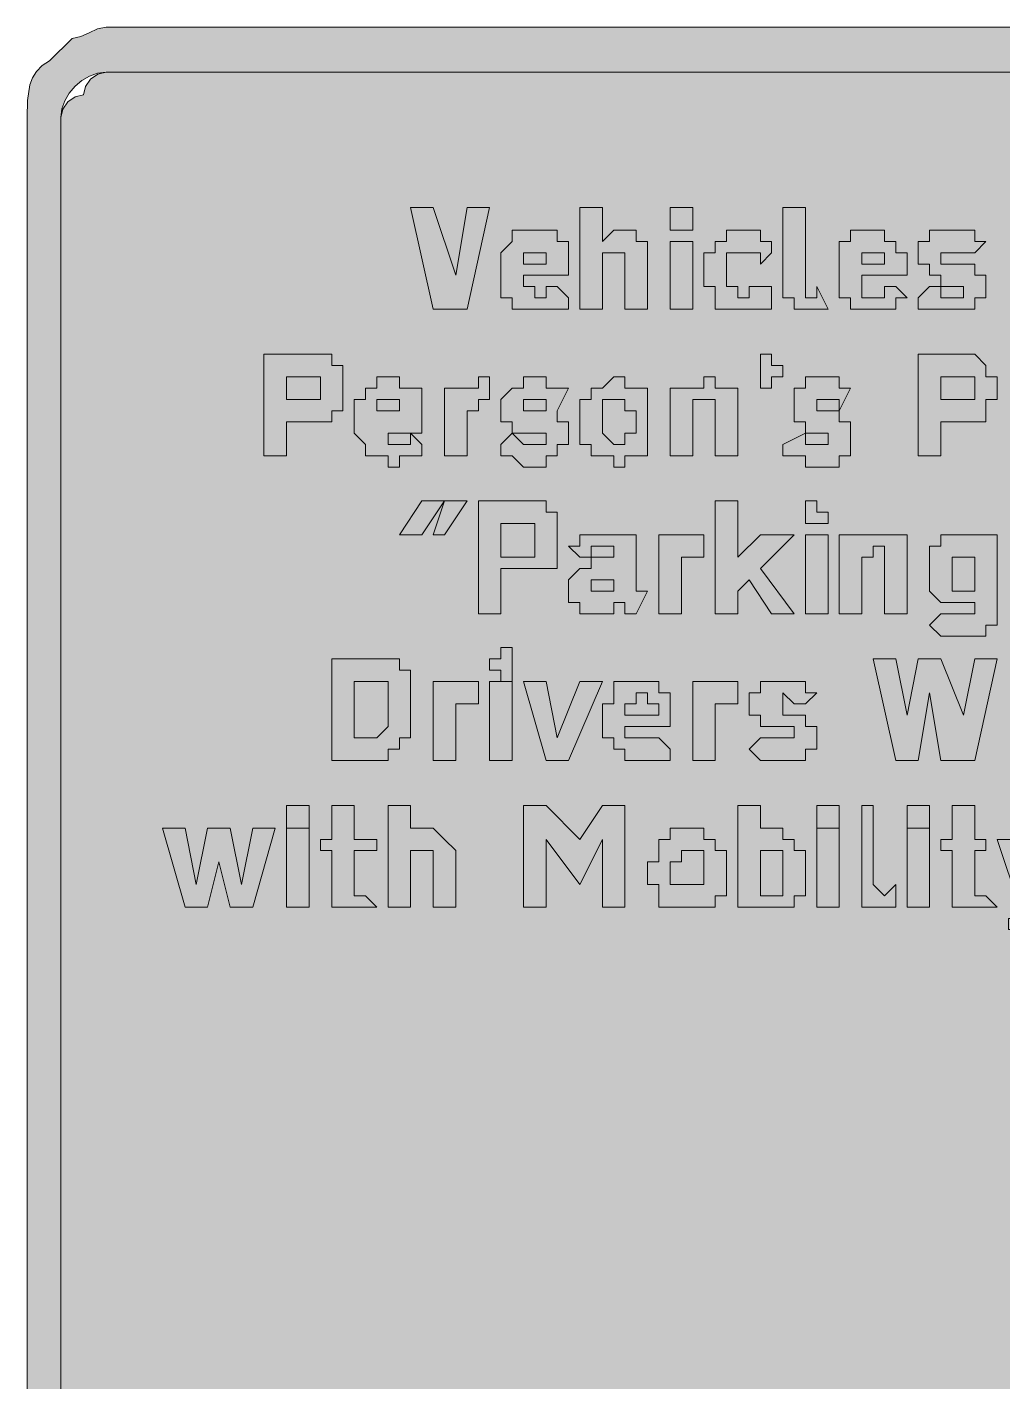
# Model space of a CAD drawing. Header units: metres. Extents: x 123 to 445, y 9 to 260.
# Drawn here: x 122.5 to 226.3, y 116.1 to 260.2 of the extents above; entities that cross this region are included whole.
import ezdxf

# ---------------------------------------------------------------- set-up
doc = ezdxf.new("R2010")
doc.units = ezdxf.units.M
doc.layers.add('FILL_BLACK_000000', color=7, linetype='Continuous', true_color=0x000000)
doc.layers.add('FILL_WHITE_FFFFFF', color=7, linetype='Continuous', true_color=0xffffff)

msp = doc.modelspace()

# ---------------------------------------------------------------- hatches: boundary and pattern name
at = {"layer": 'FILL_BLACK_000000', "true_color": 0x000000}
h = msp.add_hatch(color=7, dxfattribs=at)
h.dxf.hatch_style = 1
h.paths.add_polyline_path([(436.65, 259.97), (437.55, 259.56), (438.45, 259.15), (439.35, 258.96), (440.25, 258.75), (441.15, 258.21), (442.95, 256.56), (445.35, 254.16), (445.35, 250.56), (445.35, 18.96), (445.31, 17.16), (445.05, 15.36), (444.76, 14.46), (444.34, 13.56), (443.74, 12.66), (442.95, 11.76), (442.05, 11.57), (441.15, 11.16), (440.25, 10.75), (439.35, 10.56), (438.45, 9.87), (437.55, 9.51), (436.65, 9.38), (435.75, 9.36), (130.95, 9.36), (129.17, 9.57), (127.5, 10.11), (126.06, 10.88), (124.95, 11.76), (123.3, 13.56), (122.76, 14.46), (122.55, 15.36), (122.55, 18.96), (122.55, 250.56), (122.59, 252.34), (122.85, 254.01), (123.14, 254.77), (123.56, 255.45), (124.16, 256.06), (124.95, 256.56), (127.35, 258.96), (128.25, 259.15), (129.15, 259.56), (130.05, 259.97), (130.95, 260.16), (435.75, 260.16), (436.65, 259.97)])
h.paths.add_polyline_path([(129.19, 254.95), (128.38, 254.47), (127.65, 253.86), (127.04, 253.13), (126.56, 252.32), (126.26, 251.46), (126.15, 250.56), (126.15, 18.96), (126.36, 18.06), (126.9, 17.16), (128.55, 15.36), (128.6, 14.96), (128.76, 14.67), (129.3, 14.31), (130.07, 14.18), (130.95, 14.16), (435.75, 14.16), (436.65, 14.18), (437.55, 14.31), (438.45, 14.67), (439.35, 15.36), (440.04, 16.26), (440.4, 17.16), (440.53, 18.06), (440.55, 18.96), (440.55, 250.56), (440.55, 251.76), (440.53, 252.45), (440.4, 252.81), (440.04, 252.94), (439.35, 252.96), (437.55, 254.61), (436.65, 255.15), (435.75, 255.36), (130.95, 255.36), (130.05, 255.25), (129.19, 254.95)], flags=16)
h = msp.add_hatch(color=7, dxfattribs=at)
h.dxf.hatch_style = 1
h.paths.add_polyline_path([(168.15, 230.16), (165.75, 230.16), (163.35, 240.96), (165.75, 240.96), (168.15, 233.76), (169.35, 240.96), (171.75, 240.96), (169.35, 230.16), (168.15, 230.16)])
h = msp.add_hatch(color=7, dxfattribs=at)
h.dxf.hatch_style = 1
h.paths.add_polyline_path([(184.95, 238.56), (186.15, 238.56), (187.35, 238.56), (187.35, 237.36), (188.55, 237.36), (188.55, 236.16), (188.55, 234.96), (188.55, 230.16), (186.15, 230.16), (186.15, 234.96), (186.15, 236.16), (184.95, 236.16), (183.75, 236.16), (183.75, 234.96), (183.75, 230.16), (181.35, 230.16), (181.35, 240.96), (183.75, 240.96), (183.75, 237.36), (184.95, 238.56)])
h = msp.add_hatch(color=7, dxfattribs=at)
h.dxf.hatch_style = 1
h.paths.add_polyline_path([(190.95, 238.56), (190.95, 239.76), (190.95, 240.96), (192.15, 240.96), (193.35, 240.96), (193.35, 239.76), (193.35, 238.56), (192.15, 238.56), (190.95, 238.56)])
h = msp.add_hatch(color=7, dxfattribs=at)
h.dxf.hatch_style = 1
h.paths.add_polyline_path([(205.35, 232.56), (205.35, 231.36), (206.55, 231.36), (206.55, 232.56), (207.75, 230.16), (206.55, 230.16), (205.35, 230.16), (204.15, 230.16), (204.15, 231.36), (202.95, 231.36), (202.95, 240.96), (205.35, 240.96), (205.35, 232.56)])
h = msp.add_hatch(color=7, dxfattribs=at)
h.dxf.hatch_style = 1
h.paths.add_polyline_path([(175.35, 232.56), (176.55, 232.56), (176.55, 231.36), (177.75, 231.36), (177.75, 232.56), (178.95, 232.56), (180.15, 231.36), (180.15, 230.16), (178.95, 230.16), (177.75, 230.16), (176.55, 230.16), (175.35, 230.16), (174.15, 230.16), (174.15, 231.36), (172.95, 231.36), (172.95, 232.56), (172.95, 233.76), (172.95, 234.96), (172.95, 236.16), (174.15, 237.36), (174.15, 238.56), (175.35, 238.56), (176.55, 238.56), (177.75, 238.56), (178.95, 238.56), (178.95, 237.36), (180.15, 237.36), (180.15, 236.16), (180.15, 234.96), (180.15, 233.76), (175.35, 233.76), (175.35, 232.56)])
h.paths.add_polyline_path([(177.75, 236.16), (176.55, 236.16), (175.35, 236.16), (175.35, 234.96), (177.75, 234.96), (177.75, 236.16)], flags=16)
h = msp.add_hatch(color=7, dxfattribs=at)
h.dxf.hatch_style = 1
h.paths.add_polyline_path([(199.35, 238.56), (200.55, 238.56), (200.55, 237.36), (201.75, 237.36), (201.75, 236.16), (200.55, 234.96), (200.55, 236.16), (199.35, 236.16), (198.15, 236.16), (196.95, 236.16), (196.95, 234.96), (196.95, 233.76), (196.95, 232.56), (198.15, 232.56), (198.15, 231.36), (199.35, 231.36), (199.35, 232.56), (200.55, 232.56), (201.75, 232.56), (201.75, 231.36), (201.75, 230.16), (200.55, 230.16), (199.35, 230.16), (198.15, 230.16), (196.95, 230.16), (195.75, 230.16), (195.75, 231.36), (195.75, 232.56), (194.55, 232.56), (194.55, 233.76), (194.55, 234.96), (194.55, 236.16), (195.75, 236.16), (195.75, 237.36), (196.95, 237.36), (196.95, 238.56), (198.15, 238.56), (199.35, 238.56)])
h = msp.add_hatch(color=7, dxfattribs=at)
h.dxf.hatch_style = 1
h.paths.add_polyline_path([(211.35, 232.56), (211.35, 231.36), (212.55, 231.36), (213.75, 231.36), (213.75, 232.56), (214.95, 232.56), (216.15, 231.36), (214.95, 231.36), (214.95, 230.16), (213.75, 230.16), (212.55, 230.16), (211.35, 230.16), (210.15, 230.16), (210.15, 231.36), (208.95, 231.36), (208.95, 232.56), (208.95, 233.76), (208.95, 234.96), (208.95, 236.16), (208.95, 237.36), (210.15, 237.36), (210.15, 238.56), (211.35, 238.56), (212.55, 238.56), (213.75, 238.56), (213.75, 237.36), (214.95, 237.36), (214.95, 236.16), (216.15, 236.16), (216.15, 234.96), (216.15, 233.76), (211.35, 233.76), (211.35, 232.56)])
h.paths.add_polyline_path([(213.75, 236.16), (212.55, 236.16), (211.35, 236.16), (211.35, 234.96), (213.75, 234.96), (213.75, 236.16)], flags=16)
h = msp.add_hatch(color=7, dxfattribs=at)
h.dxf.hatch_style = 1
h.paths.add_polyline_path([(218.55, 233.76), (218.55, 234.96), (217.35, 234.96), (217.35, 236.16), (217.35, 237.36), (218.55, 237.36), (218.55, 238.56), (219.75, 238.56), (220.95, 238.56), (222.15, 238.56), (223.35, 238.56), (223.35, 237.36), (224.55, 237.36), (223.35, 236.16), (222.15, 236.16), (220.95, 236.16), (219.75, 236.16), (219.75, 234.96), (220.95, 234.96), (222.15, 234.96), (223.35, 234.96), (223.35, 233.76), (224.55, 233.76), (224.55, 232.56), (224.55, 231.36), (223.35, 231.36), (223.35, 230.16), (222.15, 230.16), (220.95, 230.16), (219.75, 230.16), (218.55, 230.16), (217.35, 230.16), (217.35, 231.36), (218.55, 232.56), (219.75, 232.56), (219.75, 233.76), (218.55, 233.76)])
h.paths.add_polyline_path([(219.75, 231.36), (220.95, 231.36), (222.15, 231.36), (222.15, 232.56), (220.95, 232.56), (219.75, 232.56), (219.75, 231.36)], flags=16)
h = msp.add_hatch(color=7, dxfattribs=at)
h.dxf.hatch_style = 1
h.paths.add_polyline_path([(190.95, 230.16), (190.95, 237.36), (193.35, 237.36), (193.35, 230.16), (190.95, 230.16)])
h = msp.add_hatch(color=7, dxfattribs=at)
h.dxf.hatch_style = 1
h.paths.add_polyline_path([(147.75, 214.56), (147.75, 225.36), (153.75, 225.36), (154.95, 225.36), (154.95, 224.16), (156.15, 224.16), (156.15, 222.96), (156.15, 221.76), (156.15, 220.56), (156.15, 219.36), (154.95, 219.36), (154.95, 218.16), (153.75, 218.16), (150.15, 218.16), (150.15, 214.56), (147.75, 214.56)])
h.paths.add_polyline_path([(153.75, 220.56), (153.75, 221.76), (153.75, 222.96), (152.55, 222.96), (150.15, 222.96), (150.15, 220.56), (152.55, 220.56), (153.75, 220.56)], flags=16)
h = msp.add_hatch(color=7, dxfattribs=at)
h.dxf.hatch_style = 1
h.paths.add_polyline_path([(200.55, 222.96), (200.55, 224.16), (200.55, 225.36), (201.75, 225.36), (201.75, 224.16), (202.95, 224.16), (202.95, 222.96), (201.75, 222.96), (201.75, 221.76), (200.55, 221.76), (200.55, 222.96)])
h = msp.add_hatch(color=7, dxfattribs=at)
h.dxf.hatch_style = 1
h.paths.add_polyline_path([(217.35, 214.56), (217.35, 225.36), (222.15, 225.36), (223.35, 225.36), (224.55, 224.16), (224.55, 222.96), (225.75, 222.96), (225.75, 221.76), (225.75, 220.56), (224.55, 220.56), (224.55, 219.36), (224.55, 218.16), (223.35, 218.16), (222.15, 218.16), (219.75, 218.16), (219.75, 214.56), (217.35, 214.56)])
h.paths.add_polyline_path([(223.35, 220.56), (223.35, 221.76), (223.35, 222.96), (222.15, 222.96), (219.75, 222.96), (219.75, 220.56), (222.15, 220.56), (223.35, 220.56)], flags=16)
h = msp.add_hatch(color=7, dxfattribs=at)
h.dxf.hatch_style = 1
h.paths.add_polyline_path([(163.35, 214.56), (162.15, 214.56), (162.15, 213.36), (160.95, 213.36), (160.95, 214.56), (159.75, 214.56), (158.55, 214.56), (158.55, 215.76), (157.35, 216.96), (157.35, 218.16), (157.35, 219.36), (157.35, 220.56), (158.55, 220.56), (158.55, 221.76), (159.75, 221.76), (159.75, 222.96), (160.95, 222.96), (162.15, 222.96), (162.15, 221.76), (163.35, 221.76), (164.55, 221.76), (164.55, 220.56), (164.55, 219.36), (164.55, 218.16), (164.55, 216.96), (163.35, 216.96), (164.55, 215.76), (164.55, 214.56), (163.35, 214.56)])
h.paths.add_polyline_path([(160.95, 216.96), (160.95, 215.76), (162.15, 215.76), (163.35, 215.76), (163.35, 216.96), (160.95, 216.96)], flags=16)
h.paths.add_polyline_path([(162.15, 219.36), (162.15, 220.56), (160.95, 220.56), (159.75, 220.56), (159.75, 219.36), (162.15, 219.36)], flags=16)
h = msp.add_hatch(color=7, dxfattribs=at)
h.dxf.hatch_style = 1
h.paths.add_polyline_path([(166.95, 221.76), (169.35, 221.76), (170.55, 221.76), (170.55, 222.96), (171.75, 222.96), (171.75, 220.56), (170.55, 220.56), (170.55, 219.36), (169.35, 219.36), (169.35, 214.56), (166.95, 214.56), (166.95, 221.76)])
h = msp.add_hatch(color=7, dxfattribs=at)
h.dxf.hatch_style = 1
h.paths.add_polyline_path([(180.15, 218.16), (180.15, 216.96), (180.15, 215.76), (178.95, 215.76), (178.95, 214.56), (177.75, 214.56), (177.75, 213.36), (176.55, 213.36), (175.35, 213.36), (174.15, 214.56), (172.95, 214.56), (172.95, 215.76), (174.15, 216.96), (174.15, 218.16), (172.95, 218.16), (172.95, 219.36), (172.95, 220.56), (174.15, 221.76), (175.35, 221.76), (175.35, 222.96), (176.55, 222.96), (177.75, 222.96), (177.75, 221.76), (178.95, 221.76), (180.15, 221.76), (178.95, 219.36), (178.95, 218.16), (180.15, 218.16)])
h.paths.add_polyline_path([(175.35, 215.76), (176.55, 215.76), (177.75, 215.76), (177.75, 216.96), (176.55, 216.96), (175.35, 216.96), (174.15, 216.96), (175.35, 215.76)], flags=16)
h.paths.add_polyline_path([(176.55, 220.56), (175.35, 220.56), (175.35, 219.36), (176.55, 219.36), (177.75, 219.36), (177.75, 220.56), (176.55, 220.56)], flags=16)
h = msp.add_hatch(color=7, dxfattribs=at)
h.dxf.hatch_style = 1
h.paths.add_polyline_path([(188.55, 215.76), (188.55, 214.56), (187.35, 214.56), (186.15, 214.56), (186.15, 213.36), (184.95, 213.36), (184.95, 214.56), (183.75, 214.56), (182.55, 214.56), (182.55, 215.76), (181.35, 215.76), (181.35, 216.96), (181.35, 218.16), (181.35, 219.36), (181.35, 220.56), (182.55, 220.56), (182.55, 221.76), (183.75, 221.76), (184.95, 222.96), (186.15, 222.96), (186.15, 221.76), (187.35, 221.76), (188.55, 221.76), (188.55, 220.56), (188.55, 219.36), (188.55, 218.16), (188.55, 216.96), (188.55, 215.76)])
h.paths.add_polyline_path([(186.15, 219.36), (186.15, 220.56), (184.95, 220.56), (183.75, 220.56), (183.75, 219.36), (183.75, 218.16), (183.75, 216.96), (184.95, 215.76), (186.15, 215.76), (186.15, 216.96), (187.35, 216.96), (187.35, 218.16), (187.35, 219.36), (186.15, 219.36)], flags=16)
h = msp.add_hatch(color=7, dxfattribs=at)
h.dxf.hatch_style = 1
h.paths.add_polyline_path([(195.75, 214.56), (195.75, 219.36), (195.75, 220.56), (194.55, 220.56), (193.35, 220.56), (193.35, 219.36), (193.35, 214.56), (190.95, 214.56), (190.95, 221.76), (193.35, 221.76), (194.55, 221.76), (194.55, 222.96), (195.75, 222.96), (195.75, 221.76), (196.95, 221.76), (198.15, 221.76), (198.15, 220.56), (198.15, 219.36), (198.15, 214.56), (195.75, 214.56)])
h = msp.add_hatch(color=7, dxfattribs=at)
h.dxf.hatch_style = 1
h.paths.add_polyline_path([(210.15, 218.16), (210.15, 216.96), (210.15, 215.76), (210.15, 214.56), (208.95, 214.56), (208.95, 213.36), (207.75, 213.36), (206.55, 213.36), (205.35, 213.36), (205.35, 214.56), (204.15, 214.56), (202.95, 214.56), (202.95, 215.76), (205.35, 216.96), (205.35, 218.16), (204.15, 218.16), (204.15, 219.36), (204.15, 220.56), (204.15, 221.76), (205.35, 221.76), (205.35, 222.96), (206.55, 222.96), (207.75, 222.96), (208.95, 222.96), (208.95, 221.76), (210.15, 221.76), (208.95, 219.36), (208.95, 218.16), (210.15, 218.16)])
h.paths.add_polyline_path([(205.35, 215.76), (206.55, 215.76), (207.75, 215.76), (207.75, 216.96), (206.55, 216.96), (205.35, 216.96), (205.35, 215.76)], flags=16)
h.paths.add_polyline_path([(208.95, 220.56), (207.75, 220.56), (206.55, 220.56), (206.55, 219.36), (207.75, 219.36), (208.95, 219.36), (208.95, 220.56)], flags=16)
h = msp.add_hatch(color=7, dxfattribs=at)
h.dxf.hatch_style = 1
h.paths.add_polyline_path([(164.55, 209.76), (166.95, 209.76), (164.55, 206.16), (162.15, 206.16), (164.55, 209.76)])
h = msp.add_hatch(color=7, dxfattribs=at)
h.dxf.hatch_style = 1
h.paths.add_polyline_path([(166.95, 209.76), (169.35, 209.76), (166.95, 206.16), (165.75, 206.16), (166.95, 209.76)])
h = msp.add_hatch(color=7, dxfattribs=at)
h.dxf.hatch_style = 1
h.paths.add_polyline_path([(170.55, 197.76), (170.55, 209.76), (176.55, 209.76), (177.75, 209.76), (177.75, 208.56), (178.95, 208.56), (178.95, 207.36), (178.95, 206.16), (178.95, 204.96), (178.95, 203.76), (178.95, 202.56), (177.75, 202.56), (176.55, 202.56), (172.95, 202.56), (172.95, 197.76), (170.55, 197.76)])
h.paths.add_polyline_path([(176.55, 203.76), (176.55, 204.96), (176.55, 206.16), (176.55, 207.36), (175.35, 207.36), (172.95, 207.36), (172.95, 203.76), (175.35, 203.76), (176.55, 203.76)], flags=16)
h = msp.add_hatch(color=7, dxfattribs=at)
h.dxf.hatch_style = 1
h.paths.add_polyline_path([(195.75, 209.76), (198.15, 209.76), (198.15, 203.76), (200.55, 206.16), (204.15, 206.16), (200.55, 202.56), (204.15, 197.76), (201.75, 197.76), (199.35, 201.36), (198.15, 200.16), (198.15, 197.76), (195.75, 197.76), (195.75, 209.76)])
h = msp.add_hatch(color=7, dxfattribs=at)
h.dxf.hatch_style = 1
h.paths.add_polyline_path([(205.35, 207.36), (205.35, 208.56), (205.35, 209.76), (206.55, 209.76), (206.55, 208.56), (207.75, 208.56), (207.75, 207.36), (206.55, 207.36), (205.35, 207.36)])
h = msp.add_hatch(color=7, dxfattribs=at)
h.dxf.hatch_style = 1
h.paths.add_polyline_path([(181.35, 204.96), (181.35, 206.16), (182.55, 206.16), (183.75, 206.16), (184.95, 206.16), (186.15, 206.16), (187.35, 206.16), (187.35, 204.96), (187.35, 203.76), (187.35, 200.16), (188.55, 200.16), (187.35, 197.76), (186.15, 197.76), (186.15, 198.96), (184.95, 198.96), (184.95, 197.76), (183.75, 197.76), (182.55, 197.76), (181.35, 197.76), (181.35, 198.96), (180.15, 198.96), (180.15, 200.16), (180.15, 201.36), (181.35, 202.56), (182.55, 202.56), (182.55, 203.76), (181.35, 203.76), (180.15, 204.96), (181.35, 204.96)])
h.paths.add_polyline_path([(183.75, 203.76), (184.95, 203.76), (184.95, 204.96), (183.75, 204.96), (182.55, 204.96), (182.55, 203.76), (183.75, 203.76)], flags=16)
h.paths.add_polyline_path([(184.95, 200.16), (184.95, 201.36), (183.75, 201.36), (182.55, 201.36), (182.55, 200.16), (183.75, 200.16), (184.95, 200.16)], flags=16)
h = msp.add_hatch(color=7, dxfattribs=at)
h.dxf.hatch_style = 1
h.paths.add_polyline_path([(194.55, 206.16), (194.55, 203.76), (193.35, 203.76), (192.15, 203.76), (192.15, 202.56), (192.15, 197.76), (189.75, 197.76), (189.75, 206.16), (192.15, 206.16), (193.35, 206.16), (194.55, 206.16)])
h = msp.add_hatch(color=7, dxfattribs=at)
h.dxf.hatch_style = 1
h.paths.add_polyline_path([(205.35, 197.76), (205.35, 206.16), (207.75, 206.16), (207.75, 197.76), (205.35, 197.76)])
h = msp.add_hatch(color=7, dxfattribs=at)
h.dxf.hatch_style = 1
h.paths.add_polyline_path([(213.75, 197.76), (213.75, 202.56), (213.75, 203.76), (213.75, 204.96), (212.55, 204.96), (212.55, 203.76), (211.35, 203.76), (211.35, 202.56), (211.35, 197.76), (208.95, 197.76), (208.95, 206.16), (211.35, 206.16), (212.55, 206.16), (213.75, 206.16), (214.95, 206.16), (216.15, 206.16), (216.15, 204.96), (216.15, 203.76), (216.15, 197.76), (213.75, 197.76)])
h = msp.add_hatch(color=7, dxfattribs=at)
h.dxf.hatch_style = 1
h.paths.add_polyline_path([(224.55, 196.56), (224.55, 195.36), (223.35, 195.36), (222.15, 195.36), (220.95, 195.36), (219.75, 195.36), (218.55, 196.56), (219.75, 197.76), (220.95, 197.76), (222.15, 197.76), (223.35, 197.76), (223.35, 198.96), (222.15, 198.96), (220.95, 198.96), (219.75, 198.96), (218.55, 200.16), (218.55, 201.36), (218.55, 202.56), (218.55, 203.76), (218.55, 204.96), (219.75, 204.96), (219.75, 206.16), (220.95, 206.16), (222.15, 206.16), (223.35, 206.16), (225.75, 206.16), (225.75, 197.76), (225.75, 196.56), (224.55, 196.56)])
h.paths.add_polyline_path([(222.15, 203.76), (220.95, 203.76), (220.95, 202.56), (220.95, 201.36), (220.95, 200.16), (222.15, 200.16), (223.35, 200.16), (223.35, 201.36), (223.35, 203.76), (222.15, 203.76)], flags=16)
h = msp.add_hatch(color=7, dxfattribs=at)
h.dxf.hatch_style = 1
h.paths.add_polyline_path([(172.95, 191.76), (171.75, 191.76), (171.75, 192.96), (172.95, 192.96), (172.95, 194.16), (174.15, 194.16), (174.15, 192.96), (174.15, 191.76), (174.15, 190.56), (172.95, 190.56), (172.95, 191.76)])
h = msp.add_hatch(color=7, dxfattribs=at)
h.dxf.hatch_style = 1
h.paths.add_polyline_path([(154.95, 192.96), (158.55, 192.96), (159.75, 192.96), (160.95, 192.96), (162.15, 192.96), (162.15, 191.76), (163.35, 191.76), (163.35, 190.56), (163.35, 189.36), (163.35, 188.16), (163.35, 186.96), (163.35, 185.76), (163.35, 184.56), (162.15, 184.56), (162.15, 183.36), (160.95, 183.36), (160.95, 182.16), (159.75, 182.16), (158.55, 182.16), (154.95, 182.16), (154.95, 192.96)])
h.paths.add_polyline_path([(158.55, 184.56), (159.75, 184.56), (160.95, 185.76), (160.95, 186.96), (160.95, 188.16), (160.95, 189.36), (160.95, 190.56), (159.75, 190.56), (158.55, 190.56), (157.35, 190.56), (157.35, 184.56), (158.55, 184.56)], flags=16)
h = msp.add_hatch(color=7, dxfattribs=at)
h.dxf.hatch_style = 1
h.paths.add_polyline_path([(223.35, 182.16), (219.75, 182.16), (218.55, 189.36), (217.35, 182.16), (214.95, 182.16), (212.55, 192.96), (214.95, 192.96), (216.15, 186.96), (217.35, 192.96), (218.55, 192.96), (219.75, 192.96), (222.15, 186.96), (223.35, 192.96), (225.75, 192.96), (223.35, 182.16)])
h = msp.add_hatch(color=7, dxfattribs=at)
h.dxf.hatch_style = 1
h.paths.add_polyline_path([(170.55, 190.56), (170.55, 188.16), (169.35, 188.16), (168.15, 188.16), (168.15, 186.96), (168.15, 182.16), (165.75, 182.16), (165.75, 190.56), (168.15, 190.56), (169.35, 190.56), (170.55, 190.56)])
h = msp.add_hatch(color=7, dxfattribs=at)
h.dxf.hatch_style = 1
h.paths.add_polyline_path([(171.75, 182.16), (171.75, 190.56), (174.15, 190.56), (174.15, 182.16), (171.75, 182.16)])
h = msp.add_hatch(color=7, dxfattribs=at)
h.dxf.hatch_style = 1
h.paths.add_polyline_path([(175.35, 190.56), (177.75, 190.56), (178.95, 184.56), (181.35, 190.56), (183.75, 190.56), (180.15, 182.16), (178.95, 182.16), (177.75, 182.16), (175.35, 190.56)])
h = msp.add_hatch(color=7, dxfattribs=at)
h.dxf.hatch_style = 1
h.paths.add_polyline_path([(186.15, 184.56), (187.35, 184.56), (188.55, 184.56), (189.75, 184.56), (190.95, 183.36), (190.95, 182.16), (189.75, 182.16), (188.55, 182.16), (187.35, 182.16), (186.15, 182.16), (186.15, 183.36), (184.95, 183.36), (184.95, 184.56), (183.75, 184.56), (183.75, 185.76), (183.75, 186.96), (183.75, 188.16), (184.95, 188.16), (184.95, 189.36), (184.95, 190.56), (186.15, 190.56), (187.35, 190.56), (188.55, 190.56), (189.75, 190.56), (189.75, 189.36), (190.95, 189.36), (190.95, 188.16), (190.95, 186.96), (190.95, 185.76), (186.15, 185.76), (186.15, 184.56)])
h.paths.add_polyline_path([(189.75, 188.16), (188.55, 188.16), (188.55, 189.36), (187.35, 189.36), (187.35, 188.16), (186.15, 188.16), (186.15, 186.96), (189.75, 186.96), (189.75, 188.16)], flags=16)
h = msp.add_hatch(color=7, dxfattribs=at)
h.dxf.hatch_style = 1
h.paths.add_polyline_path([(198.15, 190.56), (198.15, 188.16), (196.95, 188.16), (195.75, 188.16), (195.75, 186.96), (195.75, 182.16), (193.35, 182.16), (193.35, 190.56), (195.75, 190.56), (196.95, 190.56), (198.15, 190.56)])
h = msp.add_hatch(color=7, dxfattribs=at)
h.dxf.hatch_style = 1
h.paths.add_polyline_path([(204.15, 186.96), (205.35, 186.96), (205.35, 185.76), (206.55, 185.76), (206.55, 184.56), (206.55, 183.36), (205.35, 183.36), (205.35, 182.16), (204.15, 182.16), (202.95, 182.16), (201.75, 182.16), (200.55, 182.16), (199.35, 183.36), (200.55, 184.56), (201.75, 184.56), (202.95, 184.56), (204.15, 184.56), (204.15, 185.76), (202.95, 185.76), (201.75, 185.76), (200.55, 185.76), (200.55, 186.96), (199.35, 186.96), (199.35, 188.16), (199.35, 189.36), (200.55, 189.36), (200.55, 190.56), (201.75, 190.56), (202.95, 190.56), (204.15, 190.56), (205.35, 190.56), (205.35, 189.36), (206.55, 189.36), (205.35, 188.16), (204.15, 188.16), (202.95, 189.36), (202.95, 188.16), (202.95, 186.96), (204.15, 186.96)])
h = msp.add_hatch(color=7, dxfattribs=at)
h.dxf.hatch_style = 1
h.paths.add_polyline_path([(150.15, 174.96), (150.15, 176.16), (150.15, 177.36), (151.35, 177.36), (152.55, 177.36), (152.55, 176.16), (152.55, 174.96), (151.35, 174.96), (150.15, 174.96)])
h = msp.add_hatch(color=7, dxfattribs=at)
h.dxf.hatch_style = 1
h.paths.add_polyline_path([(159.75, 173.76), (159.75, 172.56), (157.35, 172.56), (157.35, 168.96), (157.35, 167.76), (158.55, 167.76), (159.75, 166.56), (158.55, 166.56), (157.35, 166.56), (156.15, 166.56), (154.95, 166.56), (154.95, 167.76), (154.95, 172.56), (153.75, 172.56), (153.75, 173.76), (154.95, 173.76), (154.95, 177.36), (157.35, 177.36), (157.35, 173.76), (159.75, 173.76)])
h = msp.add_hatch(color=7, dxfattribs=at)
h.dxf.hatch_style = 1
h.paths.add_polyline_path([(165.75, 174.96), (166.95, 173.76), (168.15, 172.56), (168.15, 171.36), (168.15, 166.56), (165.75, 166.56), (165.75, 171.36), (165.75, 172.56), (164.55, 172.56), (163.35, 172.56), (163.35, 171.36), (163.35, 166.56), (160.95, 166.56), (160.95, 177.36), (163.35, 177.36), (163.35, 174.96), (164.55, 174.96), (165.75, 174.96)])
h = msp.add_hatch(color=7, dxfattribs=at)
h.dxf.hatch_style = 1
h.paths.add_polyline_path([(177.75, 173.76), (177.75, 166.56), (175.35, 166.56), (175.35, 177.36), (177.75, 177.36), (181.35, 173.76), (183.75, 177.36), (186.15, 177.36), (186.15, 166.56), (183.75, 166.56), (183.75, 173.76), (181.35, 168.96), (177.75, 173.76)])
h = msp.add_hatch(color=7, dxfattribs=at)
h.dxf.hatch_style = 1
h.paths.add_polyline_path([(202.95, 173.76), (204.15, 173.76), (204.15, 172.56), (205.35, 172.56), (205.35, 171.36), (205.35, 170.16), (205.35, 168.96), (205.35, 167.76), (204.15, 167.76), (204.15, 166.56), (202.95, 166.56), (201.75, 166.56), (200.55, 166.56), (198.15, 166.56), (198.15, 177.36), (200.55, 177.36), (200.55, 174.96), (201.75, 174.96), (202.95, 174.96), (202.95, 173.76)])
h.paths.add_polyline_path([(202.95, 168.96), (202.95, 170.16), (202.95, 171.36), (202.95, 172.56), (201.75, 172.56), (200.55, 172.56), (200.55, 171.36), (200.55, 168.96), (200.55, 167.76), (201.75, 167.76), (202.95, 167.76), (202.95, 168.96)], flags=16)
h = msp.add_hatch(color=7, dxfattribs=at)
h.dxf.hatch_style = 1
h.paths.add_polyline_path([(206.55, 174.96), (206.55, 176.16), (206.55, 177.36), (207.75, 177.36), (208.95, 177.36), (208.95, 176.16), (208.95, 174.96), (207.75, 174.96), (206.55, 174.96)])
h = msp.add_hatch(color=7, dxfattribs=at)
h.dxf.hatch_style = 1
h.paths.add_polyline_path([(212.55, 168.96), (213.75, 167.76), (214.95, 168.96), (214.95, 166.56), (213.75, 166.56), (212.55, 166.56), (211.35, 166.56), (211.35, 167.76), (211.35, 177.36), (212.55, 177.36), (212.55, 168.96)])
h = msp.add_hatch(color=7, dxfattribs=at)
h.dxf.hatch_style = 1
h.paths.add_polyline_path([(216.15, 174.96), (216.15, 176.16), (216.15, 177.36), (217.35, 177.36), (218.55, 177.36), (218.55, 176.16), (218.55, 174.96), (217.35, 174.96), (216.15, 174.96)])
h = msp.add_hatch(color=7, dxfattribs=at)
h.dxf.hatch_style = 1
h.paths.add_polyline_path([(224.55, 173.76), (224.55, 172.56), (223.35, 172.56), (223.35, 168.96), (223.35, 167.76), (224.55, 167.76), (225.75, 166.56), (224.55, 166.56), (223.35, 166.56), (222.15, 166.56), (220.95, 166.56), (220.95, 167.76), (220.95, 172.56), (219.75, 172.56), (219.75, 173.76), (220.95, 173.76), (220.95, 177.36), (223.35, 177.36), (223.35, 173.76), (224.55, 173.76)])
h = msp.add_hatch(color=7, dxfattribs=at)
h.dxf.hatch_style = 1
h.paths.add_polyline_path([(144.15, 166.56), (142.95, 171.36), (141.75, 166.56), (139.35, 166.56), (136.95, 174.96), (139.35, 174.96), (140.55, 168.96), (141.75, 174.96), (142.95, 174.96), (144.15, 174.96), (145.35, 168.96), (146.55, 174.96), (148.95, 174.96), (146.55, 166.56), (144.15, 166.56)])
h = msp.add_hatch(color=7, dxfattribs=at)
h.dxf.hatch_style = 1
h.paths.add_polyline_path([(150.15, 166.56), (150.15, 174.96), (152.55, 174.96), (152.55, 166.56), (150.15, 166.56)])
h = msp.add_hatch(color=7, dxfattribs=at)
h.dxf.hatch_style = 1
h.paths.add_polyline_path([(196.95, 167.76), (195.75, 167.76), (195.75, 166.56), (194.55, 166.56), (193.35, 166.56), (192.15, 166.56), (190.95, 166.56), (189.75, 166.56), (189.75, 167.76), (189.75, 168.96), (188.55, 168.96), (188.55, 170.16), (188.55, 171.36), (189.75, 171.36), (189.75, 172.56), (189.75, 173.76), (190.95, 173.76), (190.95, 174.96), (192.15, 174.96), (193.35, 174.96), (194.55, 174.96), (194.55, 173.76), (195.75, 173.76), (195.75, 172.56), (196.95, 172.56), (196.95, 171.36), (196.95, 170.16), (196.95, 168.96), (196.95, 167.76)])
h.paths.add_polyline_path([(194.55, 172.56), (193.35, 172.56), (192.15, 172.56), (192.15, 171.36), (190.95, 171.36), (190.95, 170.16), (190.95, 168.96), (192.15, 168.96), (193.35, 168.96), (194.55, 168.96), (194.55, 170.16), (194.55, 171.36), (194.55, 172.56)], flags=16)
h = msp.add_hatch(color=7, dxfattribs=at)
h.dxf.hatch_style = 1
h.paths.add_polyline_path([(206.55, 166.56), (206.55, 174.96), (208.95, 174.96), (208.95, 166.56), (206.55, 166.56)])
h = msp.add_hatch(color=7, dxfattribs=at)
h.dxf.hatch_style = 1
h.paths.add_polyline_path([(216.15, 166.56), (216.15, 174.96), (218.55, 174.96), (218.55, 166.56), (216.15, 166.56)])
h = msp.add_hatch(color=7, dxfattribs=at)
h.dxf.hatch_style = 1
h.paths.add_polyline_path([(226.95, 164.16), (226.95, 165.36), (228.15, 165.36), (228.15, 166.56), (225.75, 173.76), (228.15, 173.76), (230.55, 168.96), (231.75, 173.76), (234.15, 173.76), (230.55, 165.36), (230.55, 164.16), (229.35, 164.16), (228.15, 164.16), (226.95, 164.16)])
at = {"layer": 'FILL_WHITE_FFFFFF', "true_color": 0xffffff}
h = msp.add_hatch(color=7, dxfattribs=at)
h.dxf.hatch_style = 1
h.paths.add_polyline_path([(435.75, 255.36), (436.46, 255.34), (436.95, 255.21), (437.44, 254.85), (438.15, 254.16), (438.75, 254.01), (439.16, 253.65), (439.3, 253.36), (439.35, 252.96), (440.04, 252.94), (440.4, 252.81), (440.53, 252.45), (440.55, 251.76), (440.55, 250.56), (440.55, 18.96), (440.53, 18.06), (440.4, 17.16), (440.04, 16.26), (439.35, 15.36), (438.45, 14.67), (437.55, 14.31), (436.65, 14.18), (435.75, 14.16), (130.95, 14.16), (130.07, 14.18), (129.3, 14.31), (128.76, 14.67), (128.6, 14.96), (128.55, 15.36), (126.9, 17.16), (126.36, 18.06), (126.15, 18.96), (126.15, 250.56), (126.36, 251.44), (126.9, 252.21), (127.67, 252.75), (128.55, 252.96), (128.76, 253.84), (129.3, 254.61), (130.07, 255.15), (130.95, 255.36), (435.75, 255.36)])

# ---------------------------------------------------------------- linework, layer by layer
at = {"layer": 'FILL_BLACK_000000', "lineweight": 0, "true_color": 0x000000}
for points in [[(435.75, 9.36), (130.95, 9.36), (129.17, 9.57), (127.5, 10.11), (126.06, 10.88), (124.95, 11.76), (123.3, 13.56), (122.76, 14.46), (122.55, 15.36), (122.55, 18.96), (122.55, 250.56), (122.59, 252.34), (122.85, 254.01), (123.14, 254.77), (123.56, 255.45), (124.16, 256.06), (124.95, 256.56), (127.35, 258.96), (128.25, 259.15), (129.15, 259.56), (130.05, 259.97), (130.95, 260.16), (435.75, 260.16)], [(435.75, 255.36), (130.95, 255.36), (130.05, 255.25), (129.19, 254.95), (128.38, 254.47), (127.65, 253.86), (127.04, 253.13), (126.56, 252.32), (126.26, 251.46), (126.15, 250.56), (126.15, 18.96), (126.36, 18.06), (126.9, 17.16), (128.55, 15.36), (128.6, 14.96), (128.76, 14.67), (129.3, 14.31), (130.07, 14.18), (130.95, 14.16), (435.75, 14.16)]]:
    msp.add_lwpolyline(points, dxfattribs=at)
for points in [[(168.15, 230.16), (165.75, 230.16), (163.35, 240.96), (165.75, 240.96), (168.15, 233.76), (169.35, 240.96), (171.75, 240.96), (169.35, 230.16)], [(184.95, 238.56), (186.15, 238.56), (187.35, 238.56), (187.35, 237.36), (188.55, 237.36), (188.55, 236.16), (188.55, 234.96), (188.55, 230.16), (186.15, 230.16), (186.15, 234.96), (186.15, 236.16), (184.95, 236.16), (183.75, 236.16), (183.75, 234.96), (183.75, 230.16), (181.35, 230.16), (181.35, 240.96), (183.75, 240.96), (183.75, 237.36)], [(190.95, 238.56), (190.95, 239.76), (190.95, 240.96), (192.15, 240.96), (193.35, 240.96), (193.35, 239.76), (193.35, 238.56), (192.15, 238.56)], [(205.35, 232.56), (205.35, 231.36), (206.55, 231.36), (206.55, 232.56), (207.75, 230.16), (206.55, 230.16), (205.35, 230.16), (204.15, 230.16), (204.15, 231.36), (202.95, 231.36), (202.95, 240.96), (205.35, 240.96)], [(175.35, 232.56), (176.55, 232.56), (176.55, 231.36), (177.75, 231.36), (177.75, 232.56), (178.95, 232.56), (180.15, 231.36), (180.15, 230.16), (178.95, 230.16), (177.75, 230.16), (176.55, 230.16), (175.35, 230.16), (174.15, 230.16), (174.15, 231.36), (172.95, 231.36), (172.95, 232.56), (172.95, 233.76), (172.95, 234.96), (172.95, 236.16), (174.15, 237.36), (174.15, 238.56), (175.35, 238.56), (176.55, 238.56), (177.75, 238.56), (178.95, 238.56), (178.95, 237.36), (180.15, 237.36), (180.15, 236.16), (180.15, 234.96), (180.15, 233.76), (175.35, 233.76)], [(199.35, 238.56), (200.55, 238.56), (200.55, 237.36), (201.75, 237.36), (201.75, 236.16), (200.55, 234.96), (200.55, 236.16), (199.35, 236.16), (198.15, 236.16), (196.95, 236.16), (196.95, 234.96), (196.95, 233.76), (196.95, 232.56), (198.15, 232.56), (198.15, 231.36), (199.35, 231.36), (199.35, 232.56), (200.55, 232.56), (201.75, 232.56), (201.75, 231.36), (201.75, 230.16), (200.55, 230.16), (199.35, 230.16), (198.15, 230.16), (196.95, 230.16), (195.75, 230.16), (195.75, 231.36), (195.75, 232.56), (194.55, 232.56), (194.55, 233.76), (194.55, 234.96), (194.55, 236.16), (195.75, 236.16), (195.75, 237.36), (196.95, 237.36), (196.95, 238.56), (198.15, 238.56)], [(211.35, 232.56), (211.35, 231.36), (212.55, 231.36), (213.75, 231.36), (213.75, 232.56), (214.95, 232.56), (216.15, 231.36), (214.95, 231.36), (214.95, 230.16), (213.75, 230.16), (212.55, 230.16), (211.35, 230.16), (210.15, 230.16), (210.15, 231.36), (208.95, 231.36), (208.95, 232.56), (208.95, 233.76), (208.95, 234.96), (208.95, 236.16), (208.95, 237.36), (210.15, 237.36), (210.15, 238.56), (211.35, 238.56), (212.55, 238.56), (213.75, 238.56), (213.75, 237.36), (214.95, 237.36), (214.95, 236.16), (216.15, 236.16), (216.15, 234.96), (216.15, 233.76), (211.35, 233.76)], [(218.55, 233.76), (218.55, 234.96), (217.35, 234.96), (217.35, 236.16), (217.35, 237.36), (218.55, 237.36), (218.55, 238.56), (219.75, 238.56), (220.95, 238.56), (222.15, 238.56), (223.35, 238.56), (223.35, 237.36), (224.55, 237.36), (223.35, 236.16), (222.15, 236.16), (220.95, 236.16), (219.75, 236.16), (219.75, 234.96), (220.95, 234.96), (222.15, 234.96), (223.35, 234.96), (223.35, 233.76), (224.55, 233.76), (224.55, 232.56), (224.55, 231.36), (223.35, 231.36), (223.35, 230.16), (222.15, 230.16), (220.95, 230.16), (219.75, 230.16), (218.55, 230.16), (217.35, 230.16), (217.35, 231.36), (218.55, 232.56), (219.75, 232.56), (219.75, 233.76)], [(190.95, 230.16), (190.95, 237.36), (193.35, 237.36), (193.35, 230.16)], [(177.75, 236.16), (176.55, 236.16), (175.35, 236.16), (175.35, 234.96), (177.75, 234.96)], [(213.75, 236.16), (212.55, 236.16), (211.35, 236.16), (211.35, 234.96), (213.75, 234.96)], [(219.75, 231.36), (220.95, 231.36), (222.15, 231.36), (222.15, 232.56), (220.95, 232.56), (219.75, 232.56)], [(147.75, 214.56), (147.75, 225.36), (153.75, 225.36), (154.95, 225.36), (154.95, 224.16), (156.15, 224.16), (156.15, 222.96), (156.15, 221.76), (156.15, 220.56), (156.15, 219.36), (154.95, 219.36), (154.95, 218.16), (153.75, 218.16), (150.15, 218.16), (150.15, 214.56)], [(200.55, 222.96), (200.55, 224.16), (200.55, 225.36), (201.75, 225.36), (201.75, 224.16), (202.95, 224.16), (202.95, 222.96), (201.75, 222.96), (201.75, 221.76), (200.55, 221.76)], [(217.35, 214.56), (217.35, 225.36), (222.15, 225.36), (223.35, 225.36), (224.55, 224.16), (224.55, 222.96), (225.75, 222.96), (225.75, 221.76), (225.75, 220.56), (224.55, 220.56), (224.55, 219.36), (224.55, 218.16), (223.35, 218.16), (222.15, 218.16), (219.75, 218.16), (219.75, 214.56)], [(153.75, 220.56), (153.75, 221.76), (153.75, 222.96), (152.55, 222.96), (150.15, 222.96), (150.15, 220.56), (152.55, 220.56)], [(163.35, 214.56), (162.15, 214.56), (162.15, 213.36), (160.95, 213.36), (160.95, 214.56), (159.75, 214.56), (158.55, 214.56), (158.55, 215.76), (157.35, 216.96), (157.35, 218.16), (157.35, 219.36), (157.35, 220.56), (158.55, 220.56), (158.55, 221.76), (159.75, 221.76), (159.75, 222.96), (160.95, 222.96), (162.15, 222.96), (162.15, 221.76), (163.35, 221.76), (164.55, 221.76), (164.55, 220.56), (164.55, 219.36), (164.55, 218.16), (164.55, 216.96), (163.35, 216.96), (164.55, 215.76), (164.55, 214.56)], [(166.95, 221.76), (169.35, 221.76), (170.55, 221.76), (170.55, 222.96), (171.75, 222.96), (171.75, 220.56), (170.55, 220.56), (170.55, 219.36), (169.35, 219.36), (169.35, 214.56), (166.95, 214.56)], [(180.15, 218.16), (180.15, 216.96), (180.15, 215.76), (178.95, 215.76), (178.95, 214.56), (177.75, 214.56), (177.75, 213.36), (176.55, 213.36), (175.35, 213.36), (174.15, 214.56), (172.95, 214.56), (172.95, 215.76), (174.15, 216.96), (174.15, 218.16), (172.95, 218.16), (172.95, 219.36), (172.95, 220.56), (174.15, 221.76), (175.35, 221.76), (175.35, 222.96), (176.55, 222.96), (177.75, 222.96), (177.75, 221.76), (178.95, 221.76), (180.15, 221.76), (178.95, 219.36), (178.95, 218.16)], [(188.55, 215.76), (188.55, 214.56), (187.35, 214.56), (186.15, 214.56), (186.15, 213.36), (184.95, 213.36), (184.95, 214.56), (183.75, 214.56), (182.55, 214.56), (182.55, 215.76), (181.35, 215.76), (181.35, 216.96), (181.35, 218.16), (181.35, 219.36), (181.35, 220.56), (182.55, 220.56), (182.55, 221.76), (183.75, 221.76), (184.95, 222.96), (186.15, 222.96), (186.15, 221.76), (187.35, 221.76), (188.55, 221.76), (188.55, 220.56), (188.55, 219.36), (188.55, 218.16), (188.55, 216.96)], [(195.75, 214.56), (195.75, 219.36), (195.75, 220.56), (194.55, 220.56), (193.35, 220.56), (193.35, 219.36), (193.35, 214.56), (190.95, 214.56), (190.95, 221.76), (193.35, 221.76), (194.55, 221.76), (194.55, 222.96), (195.75, 222.96), (195.75, 221.76), (196.95, 221.76), (198.15, 221.76), (198.15, 220.56), (198.15, 219.36), (198.15, 214.56)], [(210.15, 218.16), (210.15, 216.96), (210.15, 215.76), (210.15, 214.56), (208.95, 214.56), (208.95, 213.36), (207.75, 213.36), (206.55, 213.36), (205.35, 213.36), (205.35, 214.56), (204.15, 214.56), (202.95, 214.56), (202.95, 215.76), (205.35, 216.96), (205.35, 218.16), (204.15, 218.16), (204.15, 219.36), (204.15, 220.56), (204.15, 221.76), (205.35, 221.76), (205.35, 222.96), (206.55, 222.96), (207.75, 222.96), (208.95, 222.96), (208.95, 221.76), (210.15, 221.76), (208.95, 219.36), (208.95, 218.16)], [(223.35, 220.56), (223.35, 221.76), (223.35, 222.96), (222.15, 222.96), (219.75, 222.96), (219.75, 220.56), (222.15, 220.56)], [(162.15, 219.36), (162.15, 220.56), (160.95, 220.56), (159.75, 220.56), (159.75, 219.36)], [(176.55, 220.56), (175.35, 220.56), (175.35, 219.36), (176.55, 219.36), (177.75, 219.36), (177.75, 220.56)], [(186.15, 219.36), (186.15, 220.56), (184.95, 220.56), (183.75, 220.56), (183.75, 219.36), (183.75, 218.16), (183.75, 216.96), (184.95, 215.76), (186.15, 215.76), (186.15, 216.96), (187.35, 216.96), (187.35, 218.16), (187.35, 219.36)], [(208.95, 220.56), (207.75, 220.56), (206.55, 220.56), (206.55, 219.36), (207.75, 219.36), (208.95, 219.36)], [(160.95, 216.96), (160.95, 215.76), (162.15, 215.76), (163.35, 215.76), (163.35, 216.96)], [(175.35, 215.76), (176.55, 215.76), (177.75, 215.76), (177.75, 216.96), (176.55, 216.96), (175.35, 216.96), (174.15, 216.96)], [(205.35, 215.76), (206.55, 215.76), (207.75, 215.76), (207.75, 216.96), (206.55, 216.96), (205.35, 216.96)], [(164.55, 209.76), (166.95, 209.76), (164.55, 206.16), (162.15, 206.16)], [(166.95, 209.76), (169.35, 209.76), (166.95, 206.16), (165.75, 206.16)], [(170.55, 197.76), (170.55, 209.76), (176.55, 209.76), (177.75, 209.76), (177.75, 208.56), (178.95, 208.56), (178.95, 207.36), (178.95, 206.16), (178.95, 204.96), (178.95, 203.76), (178.95, 202.56), (177.75, 202.56), (176.55, 202.56), (172.95, 202.56), (172.95, 197.76)], [(195.75, 209.76), (198.15, 209.76), (198.15, 203.76), (200.55, 206.16), (204.15, 206.16), (200.55, 202.56), (204.15, 197.76), (201.75, 197.76), (199.35, 201.36), (198.15, 200.16), (198.15, 197.76), (195.75, 197.76)], [(205.35, 207.36), (205.35, 208.56), (205.35, 209.76), (206.55, 209.76), (206.55, 208.56), (207.75, 208.56), (207.75, 207.36), (206.55, 207.36)], [(176.55, 203.76), (176.55, 204.96), (176.55, 206.16), (176.55, 207.36), (175.35, 207.36), (172.95, 207.36), (172.95, 203.76), (175.35, 203.76)], [(181.35, 204.96), (181.35, 206.16), (182.55, 206.16), (183.75, 206.16), (184.95, 206.16), (186.15, 206.16), (187.35, 206.16), (187.35, 204.96), (187.35, 203.76), (187.35, 200.16), (188.55, 200.16), (187.35, 197.76), (186.15, 197.76), (186.15, 198.96), (184.95, 198.96), (184.95, 197.76), (183.75, 197.76), (182.55, 197.76), (181.35, 197.76), (181.35, 198.96), (180.15, 198.96), (180.15, 200.16), (180.15, 201.36), (181.35, 202.56), (182.55, 202.56), (182.55, 203.76), (181.35, 203.76), (180.15, 204.96)], [(194.55, 206.16), (194.55, 203.76), (193.35, 203.76), (192.15, 203.76), (192.15, 202.56), (192.15, 197.76), (189.75, 197.76), (189.75, 206.16), (192.15, 206.16), (193.35, 206.16)], [(205.35, 197.76), (205.35, 206.16), (207.75, 206.16), (207.75, 197.76)], [(213.75, 197.76), (213.75, 202.56), (213.75, 203.76), (213.75, 204.96), (212.55, 204.96), (212.55, 203.76), (211.35, 203.76), (211.35, 202.56), (211.35, 197.76), (208.95, 197.76), (208.95, 206.16), (211.35, 206.16), (212.55, 206.16), (213.75, 206.16), (214.95, 206.16), (216.15, 206.16), (216.15, 204.96), (216.15, 203.76), (216.15, 197.76)], [(224.55, 196.56), (224.55, 195.36), (223.35, 195.36), (222.15, 195.36), (220.95, 195.36), (219.75, 195.36), (218.55, 196.56), (219.75, 197.76), (220.95, 197.76), (222.15, 197.76), (223.35, 197.76), (223.35, 198.96), (222.15, 198.96), (220.95, 198.96), (219.75, 198.96), (218.55, 200.16), (218.55, 201.36), (218.55, 202.56), (218.55, 203.76), (218.55, 204.96), (219.75, 204.96), (219.75, 206.16), (220.95, 206.16), (222.15, 206.16), (223.35, 206.16), (225.75, 206.16), (225.75, 197.76), (225.75, 196.56)], [(183.75, 203.76), (184.95, 203.76), (184.95, 204.96), (183.75, 204.96), (182.55, 204.96), (182.55, 203.76)], [(222.15, 203.76), (220.95, 203.76), (220.95, 202.56), (220.95, 201.36), (220.95, 200.16), (222.15, 200.16), (223.35, 200.16), (223.35, 201.36), (223.35, 203.76)], [(184.95, 200.16), (184.95, 201.36), (183.75, 201.36), (182.55, 201.36), (182.55, 200.16), (183.75, 200.16)], [(172.95, 191.76), (171.75, 191.76), (171.75, 192.96), (172.95, 192.96), (172.95, 194.16), (174.15, 194.16), (174.15, 192.96), (174.15, 191.76), (174.15, 190.56), (172.95, 190.56)], [(154.95, 192.96), (158.55, 192.96), (159.75, 192.96), (160.95, 192.96), (162.15, 192.96), (162.15, 191.76), (163.35, 191.76), (163.35, 190.56), (163.35, 189.36), (163.35, 188.16), (163.35, 186.96), (163.35, 185.76), (163.35, 184.56), (162.15, 184.56), (162.15, 183.36), (160.95, 183.36), (160.95, 182.16), (159.75, 182.16), (158.55, 182.16), (154.95, 182.16)], [(223.35, 182.16), (219.75, 182.16), (218.55, 189.36), (217.35, 182.16), (214.95, 182.16), (212.55, 192.96), (214.95, 192.96), (216.15, 186.96), (217.35, 192.96), (218.55, 192.96), (219.75, 192.96), (222.15, 186.96), (223.35, 192.96), (225.75, 192.96)], [(158.55, 184.56), (159.75, 184.56), (160.95, 185.76), (160.95, 186.96), (160.95, 188.16), (160.95, 189.36), (160.95, 190.56), (159.75, 190.56), (158.55, 190.56), (157.35, 190.56), (157.35, 184.56)], [(170.55, 190.56), (170.55, 188.16), (169.35, 188.16), (168.15, 188.16), (168.15, 186.96), (168.15, 182.16), (165.75, 182.16), (165.75, 190.56), (168.15, 190.56), (169.35, 190.56)], [(171.75, 182.16), (171.75, 190.56), (174.15, 190.56), (174.15, 182.16)], [(175.35, 190.56), (177.75, 190.56), (178.95, 184.56), (181.35, 190.56), (183.75, 190.56), (180.15, 182.16), (178.95, 182.16), (177.75, 182.16)], [(186.15, 184.56), (187.35, 184.56), (188.55, 184.56), (189.75, 184.56), (190.95, 183.36), (190.95, 182.16), (189.75, 182.16), (188.55, 182.16), (187.35, 182.16), (186.15, 182.16), (186.15, 183.36), (184.95, 183.36), (184.95, 184.56), (183.75, 184.56), (183.75, 185.76), (183.75, 186.96), (183.75, 188.16), (184.95, 188.16), (184.95, 189.36), (184.95, 190.56), (186.15, 190.56), (187.35, 190.56), (188.55, 190.56), (189.75, 190.56), (189.75, 189.36), (190.95, 189.36), (190.95, 188.16), (190.95, 186.96), (190.95, 185.76), (186.15, 185.76)], [(198.15, 190.56), (198.15, 188.16), (196.95, 188.16), (195.75, 188.16), (195.75, 186.96), (195.75, 182.16), (193.35, 182.16), (193.35, 190.56), (195.75, 190.56), (196.95, 190.56)], [(204.15, 186.96), (205.35, 186.96), (205.35, 185.76), (206.55, 185.76), (206.55, 184.56), (206.55, 183.36), (205.35, 183.36), (205.35, 182.16), (204.15, 182.16), (202.95, 182.16), (201.75, 182.16), (200.55, 182.16), (199.35, 183.36), (200.55, 184.56), (201.75, 184.56), (202.95, 184.56), (204.15, 184.56), (204.15, 185.76), (202.95, 185.76), (201.75, 185.76), (200.55, 185.76), (200.55, 186.96), (199.35, 186.96), (199.35, 188.16), (199.35, 189.36), (200.55, 189.36), (200.55, 190.56), (201.75, 190.56), (202.95, 190.56), (204.15, 190.56), (205.35, 190.56), (205.35, 189.36), (206.55, 189.36), (205.35, 188.16), (204.15, 188.16), (202.95, 189.36), (202.95, 188.16), (202.95, 186.96)], [(189.75, 188.16), (188.55, 188.16), (188.55, 189.36), (187.35, 189.36), (187.35, 188.16), (186.15, 188.16), (186.15, 186.96), (189.75, 186.96)], [(150.15, 174.96), (150.15, 176.16), (150.15, 177.36), (151.35, 177.36), (152.55, 177.36), (152.55, 176.16), (152.55, 174.96), (151.35, 174.96)], [(159.75, 173.76), (159.75, 172.56), (157.35, 172.56), (157.35, 168.96), (157.35, 167.76), (158.55, 167.76), (159.75, 166.56), (158.55, 166.56), (157.35, 166.56), (156.15, 166.56), (154.95, 166.56), (154.95, 167.76), (154.95, 172.56), (153.75, 172.56), (153.75, 173.76), (154.95, 173.76), (154.95, 177.36), (157.35, 177.36), (157.35, 173.76)], [(165.75, 174.96), (166.95, 173.76), (168.15, 172.56), (168.15, 171.36), (168.15, 166.56), (165.75, 166.56), (165.75, 171.36), (165.75, 172.56), (164.55, 172.56), (163.35, 172.56), (163.35, 171.36), (163.35, 166.56), (160.95, 166.56), (160.95, 177.36), (163.35, 177.36), (163.35, 174.96), (164.55, 174.96)], [(177.75, 173.76), (177.75, 166.56), (175.35, 166.56), (175.35, 177.36), (177.75, 177.36), (181.35, 173.76), (183.75, 177.36), (186.15, 177.36), (186.15, 166.56), (183.75, 166.56), (183.75, 173.76), (181.35, 168.96)], [(202.95, 173.76), (204.15, 173.76), (204.15, 172.56), (205.35, 172.56), (205.35, 171.36), (205.35, 170.16), (205.35, 168.96), (205.35, 167.76), (204.15, 167.76), (204.15, 166.56), (202.95, 166.56), (201.75, 166.56), (200.55, 166.56), (198.15, 166.56), (198.15, 177.36), (200.55, 177.36), (200.55, 174.96), (201.75, 174.96), (202.95, 174.96)], [(206.55, 174.96), (206.55, 176.16), (206.55, 177.36), (207.75, 177.36), (208.95, 177.36), (208.95, 176.16), (208.95, 174.96), (207.75, 174.96)], [(212.55, 168.96), (213.75, 167.76), (214.95, 168.96), (214.95, 166.56), (213.75, 166.56), (212.55, 166.56), (211.35, 166.56), (211.35, 167.76), (211.35, 177.36), (212.55, 177.36)], [(216.15, 174.96), (216.15, 176.16), (216.15, 177.36), (217.35, 177.36), (218.55, 177.36), (218.55, 176.16), (218.55, 174.96), (217.35, 174.96)], [(224.55, 173.76), (224.55, 172.56), (223.35, 172.56), (223.35, 168.96), (223.35, 167.76), (224.55, 167.76), (225.75, 166.56), (224.55, 166.56), (223.35, 166.56), (222.15, 166.56), (220.95, 166.56), (220.95, 167.76), (220.95, 172.56), (219.75, 172.56), (219.75, 173.76), (220.95, 173.76), (220.95, 177.36), (223.35, 177.36), (223.35, 173.76)], [(144.15, 166.56), (142.95, 171.36), (141.75, 166.56), (139.35, 166.56), (136.95, 174.96), (139.35, 174.96), (140.55, 168.96), (141.75, 174.96), (142.95, 174.96), (144.15, 174.96), (145.35, 168.96), (146.55, 174.96), (148.95, 174.96), (146.55, 166.56)], [(150.15, 166.56), (150.15, 174.96), (152.55, 174.96), (152.55, 166.56)], [(196.95, 167.76), (195.75, 167.76), (195.75, 166.56), (194.55, 166.56), (193.35, 166.56), (192.15, 166.56), (190.95, 166.56), (189.75, 166.56), (189.75, 167.76), (189.75, 168.96), (188.55, 168.96), (188.55, 170.16), (188.55, 171.36), (189.75, 171.36), (189.75, 172.56), (189.75, 173.76), (190.95, 173.76), (190.95, 174.96), (192.15, 174.96), (193.35, 174.96), (194.55, 174.96), (194.55, 173.76), (195.75, 173.76), (195.75, 172.56), (196.95, 172.56), (196.95, 171.36), (196.95, 170.16), (196.95, 168.96)], [(206.55, 166.56), (206.55, 174.96), (208.95, 174.96), (208.95, 166.56)], [(216.15, 166.56), (216.15, 174.96), (218.55, 174.96), (218.55, 166.56)], [(226.95, 164.16), (226.95, 165.36), (228.15, 165.36), (228.15, 166.56), (225.75, 173.76), (228.15, 173.76), (230.55, 168.96), (231.75, 173.76), (234.15, 173.76), (230.55, 165.36), (230.55, 164.16), (229.35, 164.16), (228.15, 164.16)], [(194.55, 172.56), (193.35, 172.56), (192.15, 172.56), (192.15, 171.36), (190.95, 171.36), (190.95, 170.16), (190.95, 168.96), (192.15, 168.96), (193.35, 168.96), (194.55, 168.96), (194.55, 170.16), (194.55, 171.36)], [(202.95, 168.96), (202.95, 170.16), (202.95, 171.36), (202.95, 172.56), (201.75, 172.56), (200.55, 172.56), (200.55, 171.36), (200.55, 168.96), (200.55, 167.76), (201.75, 167.76), (202.95, 167.76)]]:
    msp.add_lwpolyline(points, close=True, dxfattribs=at)
at = {"layer": 'FILL_WHITE_FFFFFF', "lineweight": 0, "true_color": 0xffffff}
msp.add_lwpolyline([(435.75, 14.16), (130.95, 14.16), (130.07, 14.18), (129.3, 14.31), (128.76, 14.67), (128.6, 14.96), (128.55, 15.36), (126.9, 17.16), (126.36, 18.06), (126.15, 18.96), (126.15, 250.56), (126.36, 251.44), (126.9, 252.21), (127.67, 252.75), (128.55, 252.96), (128.76, 253.84), (129.3, 254.61), (130.07, 255.15), (130.95, 255.36), (435.75, 255.36)], dxfattribs=at)

doc.saveas('drawing.dxf')
